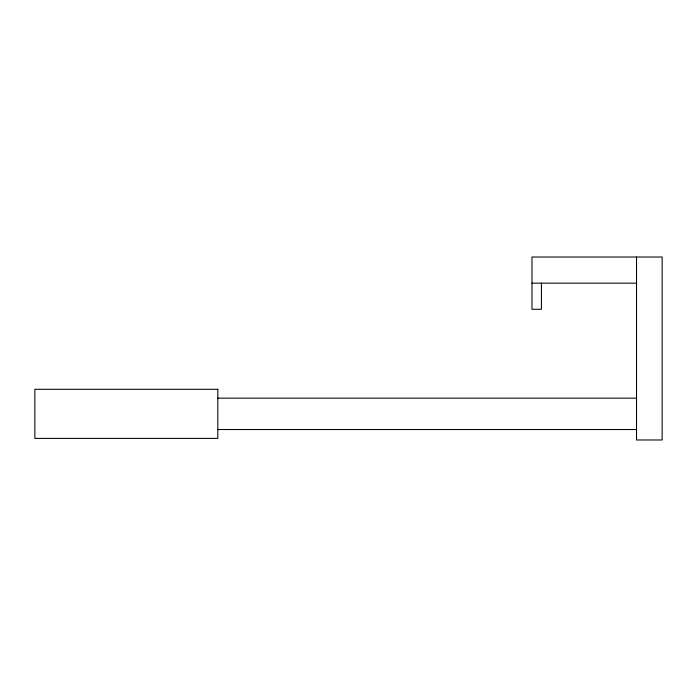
<?xml version="1.0" encoding="UTF-8"?>
<svg xmlns="http://www.w3.org/2000/svg" width="697" height="697" viewBox="0 0 697 697"><rect width="100%" height="100%" fill="white"/><g stroke="black" fill="none" stroke-linecap="round" stroke-linejoin="round"><path stroke-width="1.05" d="M531.977 283.156L636.527 283.156M217.812 398.153L636.527 398.153M217.812 429.535L636.527 429.535M636.527 257.019L636.527 439.981L662.15 439.981L662.15 257.019L531.977 257.019L531.977 309.294L541.43 309.294L541.43 283.156M217.812 389.292L34.85 389.292L34.85 438.396L217.812 438.396L217.812 389.292"/></g></svg>
